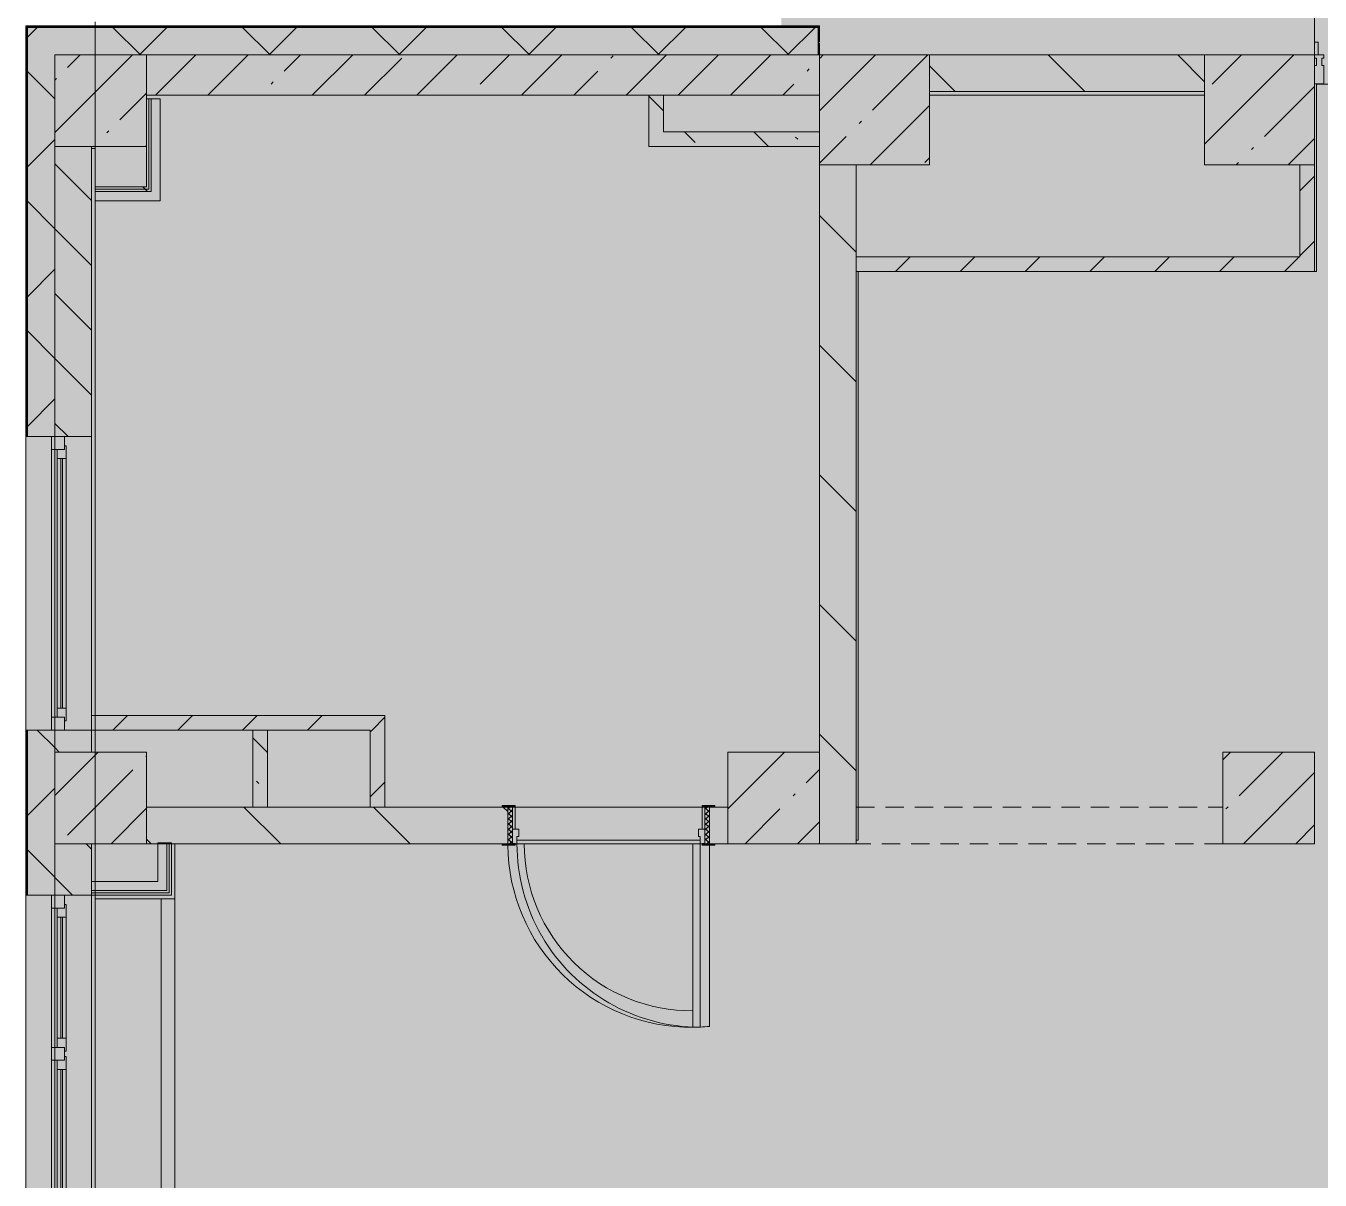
# Model space of a CAD drawing. Header units: millimetres. Extents: x -2911 to 191903, y -8553 to 29000.
# Drawn here: x 59652 to 66710, y 9067 to 15358 of the extents above; entities that cross this region are included whole.
import ezdxf

# ---------------------------------------------------------------- set-up
doc = ezdxf.new("R2010")
doc.units = ezdxf.units.MM
doc.linetypes.add('200_ШТРИХ__ш1_п0_6_', pattern=[160, 100, -60])
doc.layers.add('A-DETL-GENF-3', color=7, linetype='Continuous', lineweight=9, true_color=0xc0c0c0, transparency=0.4)
for name, color, linetype, lineweight in [('A-DETL-MBND', 7, '200_ШТРИХ__ш1_п0_6_', 9), ('A-WALL-4', 7, 'Continuous', 5), ('I-WALL-3', 7, 'Continuous', 5), ('S-COLS-2', 7, 'Continuous', 5), ('Оси', 7, 'Continuous', 9)]:
    doc.layers.add(name, color=color, linetype=linetype, lineweight=lineweight)
for name, color, linetype, lineweight, true_color in [('A-DOOR-1', 7, 'Continuous', 5, 0xaaaaaa), ('A-DOOR-2', 7, 'Continuous', 5, 0xe2e2e2), ('A-DOOR-3', 7, 'Continuous', 5, 0xb7b7b7), ('A-DOOR-FRAM-1', 7, 'Continuous', 5, 0xe2e2e2), ('A-DOOR-FRAM-2', 7, 'Continuous', 5, 0xaaaaaa), ('A-DOOR-FRAM-3', 7, 'Continuous', 5, 0xb7b7b7), ('A-FLOR-2', 7, 'Continuous', 5, 0xb7b7b7), ('A-GLAZ-2', 7, 'Continuous', 5, 0x737373), ('A-GLAZ-CWMG-2', 7, 'Continuous', 5, 0x737373), ('A-WALL-5', 7, 'Continuous', 9, 0x737373), ('A-WALL-6', 7, 'Continuous', 5, 0x737373), ('I-WALL-2', 7, 'Continuous', 9, 0xe7e7e7), ('I-WALL-4', 7, 'Continuous', 5, 0x737373), ('I-WALL-5', 7, 'Continuous', 5, 0x787878), ('S-COLS-1', 7, 'Continuous', 5, 0x737373)]:
    doc.layers.add(name, color=color, linetype=linetype, lineweight=lineweight, true_color=true_color)
pattern_1 = [(45, (59919.87, 0), (-285.123, 285.123), []), (45, (60205, 0), (-285.123, 285.123), [504.031, -100.806, 16.764, -84.042])]
pattern_2 = [(135, (59919.87, 0), (-353.553, -353.553), [])]
pattern_3 = [(45, (59919.87, 0), (-353.553, 353.553), []), (135, (59919.87, 0), (-353.553, -353.553), [])]
pattern_4 = [(45, (59919.87, 0), (-176.7767, 176.7767), [])]
pattern_5 = [(135, (59919.9, 0), (-377.17, -377.17), [533.4, -88.9, 17.78, -88.9]), (135, (59919.9, 376.94), (-377.17, -377.17), []), (50, (59919.9, 0), (637.645, -55.787), [66.675, -733.425]), (355, (59919.9, 0), (-123.35, 668.7), [53.34, -586.74]), (100.451, (59973, -4.65), (514.3, 612.908), [56.665, -623.315]), (46.184, (59919.9, 177.8), (948.776, -147.15), [100.01, -1100.137]), (96.636, (59998.9, 165.5), (830.91, 865.997), [85, -934.973]), (351.184, (59919.9, 177.8), (830.92, 865.99), [80.01, -880.11]), (21, (60008.8, 133.35), (530.65, -357.928), [66.675, -733.425]), (326, (60008.8, 133.35), (216.308, 644.658), [53.34, -586.74]), (71.451, (60053, 103.5), (746.96, 286.724), [56.665, -623.315]), (37.5, (59919.87, 0), (10.8105, 295.9426), [16.764, -562.864, 16.764, -578.866, -588.962]), (37.5, (59919.87, 0), (10.8105, 295.9426), [-1175.258, 16.764, -572.198]), (7.5, (59919.87, 0), (233.869, 350.632), [16.764, -322.834, 16.764, -549.529, -224.472]), (7.5, (59919.87, 0), (233.869, 350.632), [-905.891, 16.764, -207.708]), (327.5, (59721.63, 0), (474.568, -20.0513), [16.764, -205.486, 16.764, -676.656, -920.115]), (327.5, (59721.63, 0), (474.568, -20.0513), [-915.67, 16.764, -903.351]), (317.5, (59632.73, 0), (518.452, 88.993), [16.764, -272.161, 16.764, -443.738, -653.415]), (317.5, (59632.73, 0), (518.452, 88.993), [-749.427, 16.764, -636.65])]
pattern_6 = [(45, (59919.9, 0), (-530.33, 530.33), []), (135, (59919.9, 0), (-530.33, -530.33), [])]

# ---------------------------------------------------------------- blocks, each defined once
blk = doc.blocks.new('BSC_Колонна _Прямоугольная - 500х500-V85-2_5_1_птичка')
at = {"layer": 'S-COLS-2'}
h = blk.add_hatch(dxfattribs=at)
h.set_pattern_fill('FP_113', color=256, style=0, pattern_type=2)
h.set_pattern_definition([(45, (-140, -14950), (-285.123, 285.123), []), (45, (145.12, -14950), (-285.123, 285.123), [504.031, -100.806, 16.764, -84.042])])
h.paths.add_polyline_path([(-250, -250), (250, -250), (250, 250), (-250, 250)])
at = {"layer": 'S-COLS-1'}
for p, q in [((250, 250), (-250, 250)), ((-250, 250), (-250, -250)), ((250, -250), (250, 250)), ((-250, -250), (250, -250))]:
    blk.add_line(p, q, dxfattribs=at)
blk = doc.blocks.new('110_Дверь_СКБ_1Ст_Внутренняя1 - Д-4к_п__1100x2100h_Артистические EI30-33310874-2_5_1_птичка')
at = {"layer": 'A-DOOR-1'}
h = blk.add_hatch(dxfattribs=at)
h.set_pattern_fill('FP_91', color=256, style=0, pattern_type=2)
h.set_pattern_definition([(135, (1751.41, 164.685), (-14.14214, -14.14214), []), (225, (1751.41, 164.685), (14.14214, -14.14214), [])])
h.paths.add_polyline_path([(537.5, 100), (537.5, -100), (562.5, -100), (562.5, 100)])
at = {"layer": 'A-DOOR-2'}
h = blk.add_hatch(color=256, dxfattribs=at)
h.paths.add_polyline_path([(512.5, 100), (512.5, 60), (502.5, 60), (502.5, 20), (537.5, 20), (537.5, 100)])
h.paths.add_polyline_path([(-487.5, 100), (-512.5, 100), (-512.5, 20), (-477.5, 20), (-477.5, 60), (-487.5, 60)])
at = {"layer": 'A-DOOR-FRAM-1'}
for points in [[(-447.5, 1100), (-487.5, 1100), (-487.5, 100), (-447.5, 100), (-447.5, 935.9)], [(-567.5, 108), (-567.5, 100), (-497.5, 100), (-497.5, 108)], [(592.5, 108), (522.5, 108), (522.5, 100), (592.5, 100)], [(-497.5, 20), (-512.5, 20), (-512.5, -100), (-497.5, -100)], [(537.5, 20), (522.5, 20), (522.5, -100), (537.5, -100)], [(-567.5, -100), (-567.5, -108), (-497.5, -108), (-497.5, -100)], [(522.5, -100), (522.5, -108), (592.5, -108), (592.5, -100)]]:
    blk.add_hatch(color=256, dxfattribs=at).paths.add_polyline_path(points)
at = {"layer": 'A-DOOR-FRAM-2'}
h = blk.add_hatch(dxfattribs=at)
h.set_pattern_fill('FP_92', color=256, style=0, pattern_type=2)
h.set_pattern_definition([(45, (-371.384, 164.685), (-14.1421, 14.1421), []), (135, (-371.384, 164.685), (-14.1421, -14.1421), [])])
h.paths.add_polyline_path([(-512.5, 100), (-537.5, 100), (-537.5, -100), (-512.5, -100)])
at = {"layer": 'A-DOOR-3'}
for p, q in [((-487.5, 1100), (-487.5, 100)), ((-447.5, 1100), (-487.5, 1100)), ((-447.5, 100), (-447.5, 1100)), ((-487.5, 100), (-447.5, 100))]:
    blk.add_line(p, q, dxfattribs=at)
for start, end in [(30.12554, 90), (360, 30)]:
    blk.add_arc((-487.5, 100), 1000, start, end, dxfattribs=at)
at = {"layer": 'A-DOOR-FRAM-3'}
for p, q in [((-497.5, 108), (-567.5, 108)), ((-567.5, 108), (-567.5, 100)), ((-567.5, 100), (-497.5, 100)), ((-512.5, 100), (-537.5, 100)), ((-537.5, 100), (-537.5, -100)), ((-487.5, 100), (-512.5, 100)), ((-512.5, 100), (-512.5, 20)), ((-512.5, -100), (-512.5, 100)), ((-497.5, 100), (-512.5, 100)), ((-512.5, 100), (-512.5, 99)), ((-512.5, 99), (-497.5, 99)), ((-497.5, 100), (-497.5, 108)), ((-497.5, 99), (-497.5, 100)), ((-487.5, 60), (-487.5, 100)), ((512.5, 100), (512.5, 60)), ((537.5, 100), (512.5, 100)), ((592.5, 108), (522.5, 108)), ((522.5, 108), (522.5, 100)), ((537.5, 100), (522.5, 100)), ((522.5, 100), (522.5, 99)), ((522.5, 100), (592.5, 100)), ((522.5, 99), (537.5, 99)), ((537.5, 20), (537.5, 100)), ((562.5, 100), (537.5, 100)), ((537.5, 100), (537.5, -100)), ((537.5, 99), (537.5, 100)), ((562.5, -100), (562.5, 100)), ((592.5, 100), (592.5, 108)), ((-512.5, 20), (-477.5, 20)), ((-497.5, 20), (-512.5, 20)), ((-512.5, 20), (-512.5, -100)), ((-497.5, -100), (-497.5, 20)), ((-477.5, 60), (-487.5, 60)), ((-477.5, 20), (-477.5, 60)), ((512.5, 60), (502.5, 60)), ((502.5, 60), (502.5, 20)), ((502.5, 20), (537.5, 20)), ((537.5, 20), (522.5, 20)), ((522.5, 20), (522.5, -100)), ((537.5, -100), (537.5, 20)), ((-497.5, -100), (-567.5, -100)), ((-567.5, -100), (-567.5, -108)), ((-567.5, -108), (-497.5, -108)), ((-537.5, -100), (-512.5, -100)), ((-512.5, -100), (-497.5, -100)), ((-497.5, -108), (-497.5, -100)), ((522.5, -100), (537.5, -100)), ((592.5, -100), (522.5, -100)), ((522.5, -100), (522.5, -108)), ((522.5, -108), (592.5, -108)), ((537.5, -100), (562.5, -100)), ((592.5, -108), (592.5, -100))]:
    blk.add_line(p, q, dxfattribs=at)
blk = doc.blocks.new('BSC_Колонна _Прямоугольная - 500х500-22206884-2_5_1_птичка')
at = {"layer": 'S-COLS-2'}
h = blk.add_hatch(dxfattribs=at)
h.set_pattern_fill('FP_171', color=256, style=0, pattern_type=2)
h.set_pattern_definition([(45, (-6510, -11150), (-285.123, 285.123), []), (45, (-6224.88, -11150), (-285.123, 285.123), [504.031, -100.806, 16.764, -84.042])])
h.paths.add_polyline_path([(-250, -250), (250, -250), (250, 250), (-250, 250), (-250, 71)])
at = {"layer": 'S-COLS-1'}
for p, q in [((250, 250), (-250, 250)), ((-250, 250), (-250, -250)), ((250, -250), (250, 250)), ((-250, -250), (250, -250))]:
    blk.add_line(p, q, dxfattribs=at)
blk = doc.blocks.new('BSC_Колонна _Прямоугольная - 500х500-V151-2_5_1_птичка')
at = {"layer": 'S-COLS-2'}
h = blk.add_hatch(dxfattribs=at)
h.set_pattern_fill('FP_172', color=256, style=0, pattern_type=2)
h.set_pattern_definition([(45, (-3810, -11150), (-285.123, 285.123), []), (45, (-3524.88, -11150), (-285.123, 285.123), [504.031, -100.806, 16.764, -84.042])])
h.paths.add_polyline_path([(-250, -250), (250, -250), (250, 250), (-250, 250), (-250, 71)])
at = {"layer": 'S-COLS-1'}
for p, q in [((250, 250), (-250, 250)), ((-250, 250), (-250, -250)), ((250, -250), (250, 250)), ((-250, -250), (250, -250))]:
    blk.add_line(p, q, dxfattribs=at)
blk = doc.blocks.new('120_Окно_СКБ_1Ст - 120_Окно_СКБ_1Ст_1600х2500_h_ 2-22959204-2_5_1_птичка')
at = {"layer": 'A-GLAZ-2'}
for p, q in [((-800, -127), (-800, -57)), ((-800, -57), (-730, -57)), ((800, -57), (-800, -57)), ((-730, -57), (-730, -127)), ((730, -127), (730, -57)), ((730, -57), (800, -57)), ((800, -57), (800, -127)), ((-730, -127), (-800, -127)), ((-800, -127), (-750, -127)), ((-730, -127), (-750, -127)), ((-750, -127), (-750, -137)), ((-750, -137), (750, -137)), ((750, -137), (-750, -137)), ((730, -87), (-730, -87)), ((-730, -87), (-730, -127)), ((-680, -137), (-680, -87)), ((-680, -107), (680, -107)), ((680, -117), (-680, -117)), ((680, -137), (680, -87)), ((730, -127), (730, -87)), ((800, -127), (730, -127)), ((750, -127), (730, -127)), ((750, -127), (800, -127)), ((750, -137), (750, -127))]:
    blk.add_line(p, q, dxfattribs=at)
blk = doc.blocks.new('120_Окно_СКБ_2Ст - 120_Окно_СКБ_2Ст 2100х2500 _мал створка справа_-22445857-2_5_1_птичка')
at = {"layer": 'A-GLAZ-2'}
for p, q in [((-1050, -127), (-1050, -57)), ((-1050, -57), (-980, -57)), ((1050, -57), (-1050, -57)), ((-980, -57), (-980, -127)), ((150, -127), (150, -57)), ((150, -57), (220, -57)), ((220, -57), (220, -127)), ((980, -127), (980, -57)), ((980, -57), (1050, -57)), ((1050, -57), (1050, -127)), ((-980, -127), (-1050, -127)), ((-1050, -127), (-1000, -127)), ((-980, -127), (-1000, -127)), ((-1000, -127), (-1000, -137)), ((-1000, -137), (170, -137)), ((170, -137), (-1000, -137)), ((150, -87), (-980, -87)), ((-980, -87), (-980, -127)), ((-930, -137), (-930, -87)), ((-930, -107), (100, -107)), ((100, -117), (-930, -117)), ((100, -137), (100, -87)), ((150, -127), (150, -87)), ((220, -127), (150, -127)), ((170, -127), (150, -127)), ((170, -127), (200, -127)), ((170, -137), (170, -127)), ((220, -127), (200, -127)), ((200, -127), (200, -137)), ((200, -137), (1000, -137)), ((1000, -137), (200, -137)), ((980, -87), (220, -87)), ((220, -87), (220, -127)), ((270, -137), (270, -87)), ((270, -107), (930, -107)), ((930, -117), (270, -117)), ((930, -137), (930, -87)), ((980, -127), (980, -87)), ((1050, -127), (980, -127)), ((1000, -127), (980, -127)), ((1000, -127), (1050, -127)), ((1000, -137), (1000, -127))]:
    blk.add_line(p, q, dxfattribs=at)
blk = doc.blocks.new('BSC_Колонна _Прямоугольная - 500х500-V160-2_5_1_птичка')
at = {"layer": 'S-COLS-2'}
h = blk.add_hatch(dxfattribs=at)
h.set_pattern_fill('FP_180', color=256, style=0, pattern_type=2)
h.set_pattern_definition([(45, (-140, -11150), (-285.123, 285.123), []), (45, (145.12, -11150), (-285.123, 285.123), [504.031, -100.806, 16.764, -84.042])])
h.paths.add_polyline_path([(-250, -250), (250, -250), (250, 250), (-250, 250), (-250, 71)])
at = {"layer": 'S-COLS-1'}
for p, q in [((250, 250), (-250, 250)), ((-250, 250), (-250, -250)), ((250, -250), (250, 250)), ((-250, -250), (250, -250))]:
    blk.add_line(p, q, dxfattribs=at)
blk = doc.blocks.new('Прямоугольный импост - Импост структурный с накладкой - 160мм-23997897-2_5_1_птичка')
at = {"layer": 'A-GLAZ-CWMG-2'}
for p, q in [((0, 140), (-50, 140)), ((-50, 140), (-50, 40)), ((0, 40), (0, 140)), ((-50, 40), (-40, 40)), ((-40, 0), (-50, 0)), ((-50, 0), (-50, -17)), ((-40, 40), (-40, 0)), ((-10, 0), (-10, 40)), ((-10, 40), (0, 40)), ((0, 0), (-10, 0)), ((0, -17), (0, 0)), ((-50, -17), (0, -17))]:
    blk.add_line(p, q, dxfattribs=at)
blk = doc.blocks.new('Зашивка приборов отопления42 - Зашивка приборов отопления-33374801-2_5_1_птичка')
at = {"layer": 'A-WALL-6'}
for p, q in [((37471.9, 23439), (35371.9, 23439)), ((37471.9, 23079), (37471.9, 23439)), ((35371.9, 23079), (37471.9, 23079)), ((37471.9, 23079), (35371.9, 23079)), ((37471.9, 23004), (37471.9, 23079)), ((35371.9, 23004), (37471.9, 23004))]:
    blk.add_line(p, q, dxfattribs=at)

msp = doc.modelspace()

# ---------------------------------------------------------------- hatches: boundary and pattern name
at = {"layer": 'A-DETL-GENF-3'}
msp.add_hatch(color=256, dxfattribs=at).paths.add_polyline_path([(93094.9, -280), (98679.9, -280), (98679.9, 23777.7), (93779.9, 23777.7), (93779.9, 27350), (63771.9, 27350), (63771.9, 15358), (59651.9, 15358), (59651.9, -280), (92167.4, -280)])
at = {"layer": 'A-WALL-4'}
h = msp.add_hatch(dxfattribs=at)
h.set_pattern_fill('FP_76', color=256, style=0, pattern_type=2)
h.set_pattern_definition(pattern_3)
h.paths.add_polyline_path([(59699.3, -100), (59809.9, -100), (59809.9, 5220), (59659.9, 5220), (59659.9, -100)])
h.paths.add_polyline_path([(59809.9, 7320), (59809.9, 8520), (59659.9, 8520), (59659.9, 7320)])
h.paths.add_polyline_path([(59704.2, 10620), (59809.9, 10620), (59809.9, 11520), (59659.9, 11520), (59659.9, 10620)])
h.paths.add_polyline_path([(59704.2, 13120), (59809.9, 13120), (59809.9, 15350), (59659.9, 15350), (59659.9, 13120)])
h = msp.add_hatch(dxfattribs=at)
h.set_pattern_fill('FP_76', color=256, style=0, pattern_type=2)
h.set_pattern_definition(pattern_3)
h.paths.add_polyline_path([(63971.9, 15200), (63971.9, 15350), (59809.9, 15350), (59809.9, 15200), (63771.9, 15200)])
h = msp.add_hatch(dxfattribs=at)
h.set_pattern_fill('FP_86', color=256, style=0, pattern_type=2)
h.set_pattern_definition([(135, (59919.87, 0), (-176.7767, -176.7767), [])])
h.paths.add_polyline_path([(60009.9, 7900), (60009.9, 8520), (59809.9, 8520), (59809.9, 7900)])
h.paths.add_polyline_path([(59809.9, 10620), (60009.9, 10620), (60009.9, 10900), (59809.9, 10900), (59809.9, 10642.6)])
h.paths.add_polyline_path([(59809.9, 11400), (60009.9, 11400), (60009.9, 11520), (59809.9, 11520)])
h.paths.add_polyline_path([(60009.9, 13120), (60009.9, 14700), (59809.9, 14700), (59809.9, 13120)])
at = {"layer": 'I-WALL-2'}
for points in [[(60384.9, 14405), (60384.9, 14960), (60334.9, 14960), (60334.9, 14405)], [(60334.9, 14405), (60334.9, 14455), (60029.9, 14455), (60029.9, 14405), (60309.9, 14405)], [(60420.9, 10695), (60420.9, 10905), (60370.9, 10905), (60370.9, 10695)], [(60009.9, 10645), (60420.9, 10645), (60420.9, 10695), (60009.9, 10695)]]:
    msp.add_hatch(color=256, dxfattribs=at).paths.add_polyline_path(points)
at = {"layer": 'I-WALL-3'}
h = msp.add_hatch(dxfattribs=at)
h.set_pattern_fill('FP_84', color=256, style=0, pattern_type=2)
h.set_pattern_definition(pattern_1)
h.paths.add_polyline_path([(63129.9, 14980), (63979.9, 14980), (63979.9, 15200), (60309.9, 15200), (60309.9, 14980), (63049.9, 14980)])
h = msp.add_hatch(dxfattribs=at)
h.set_pattern_fill('FP_87', color=256, style=0, pattern_type=2)
h.set_pattern_definition(pattern_2)
h.paths.add_polyline_path([(66079.9, 15000), (66079.9, 15200), (64579.9, 15200), (64579.9, 15000), (65269.3, 15000)])
h = msp.add_hatch(dxfattribs=at)
h.set_pattern_fill('FP_87', color=256, style=0, pattern_type=2)
h.set_pattern_definition(pattern_2)
h.paths.add_polyline_path([(64179.9, 10900), (64179.9, 14600), (63979.9, 14600), (63979.9, 10900)])
h = msp.add_hatch(dxfattribs=at)
h.set_pattern_fill('FP_88', color=256, style=0, pattern_type=2)
h.set_pattern_definition(pattern_4)
h.paths.add_polyline_path([(66679.9, 14100), (66679.9, 14600), (66599.9, 14600), (66599.9, 14100)])
h = msp.add_hatch(dxfattribs=at)
h.set_pattern_fill('FP_188', color=256, style=0, pattern_type=2)
h.set_pattern_definition(pattern_6)
h.paths.add_polyline_path([(60029.9, 14467.5), (60309.9, 14467.5), (60309.9, 14480), (60029.9, 14480)])
h = msp.add_hatch(dxfattribs=at)
h.set_pattern_fill('FP_188', color=256, style=0, pattern_type=2)
h.set_pattern_definition(pattern_6)
h.paths.add_polyline_path([(60029.9, 14455), (60322.4, 14455), (60322.4, 14467.5), (60029.9, 14467.5)])
h = msp.add_hatch(dxfattribs=at)
h.set_pattern_fill('FP_88', color=256, style=0, pattern_type=2)
h.set_pattern_definition(pattern_4)
h.paths.add_polyline_path([(66196.8, 14020), (66679.9, 14020), (66679.9, 14100), (64179.9, 14100), (64179.9, 14020), (64341.8, 14020)])
h = msp.add_hatch(dxfattribs=at)
h.set_pattern_fill('FP_88', color=256, style=0, pattern_type=2)
h.set_pattern_definition(pattern_4)
h.paths.add_polyline_path([(61609.9, 11520), (61609.9, 11600), (60009.9, 11600), (60009.9, 11520), (61529.9, 11520)])
h = msp.add_hatch(dxfattribs=at)
h.set_pattern_fill('FP_88', color=256, style=0, pattern_type=2)
h.set_pattern_definition(pattern_4)
h.paths.add_polyline_path([(61609.9, 11100), (61609.9, 11520), (61529.9, 11520), (61529.9, 11100)])
h = msp.add_hatch(dxfattribs=at)
h.set_pattern_fill('FP_87', color=256, style=0, pattern_type=2)
h.set_pattern_definition(pattern_2)
h.paths.add_polyline_path([(60631.7, 10900), (62279.9, 10900), (62279.9, 11100), (60309.9, 11100), (60309.9, 10900)])
h.paths.add_polyline_path([(63479.9, 10900), (63479.9, 11100), (63379.9, 11100), (63379.9, 10900), (63409.9, 10900)])
at = {"layer": 'I-WALL-5'}
h = msp.add_hatch(dxfattribs=at)
h.set_pattern_fill('FP_97', color=256, style=0, pattern_type=2)
h.set_pattern_definition(pattern_5)
h.paths.add_polyline_path([(63129.9, 14700.7), (63129.9, 14980), (63049.9, 14980), (63049.9, 14700.7)])
h = msp.add_hatch(dxfattribs=at)
h.set_pattern_fill('FP_97', color=256, style=0, pattern_type=2)
h.set_pattern_definition(pattern_5)
h.paths.add_polyline_path([(63598.7, 14700.7), (63979.9, 14700.7), (63979.9, 14780.7), (63129.9, 14780.7), (63129.9, 14700.7), (63414.3, 14700.7)])
h = msp.add_hatch(dxfattribs=at)
h.set_pattern_fill('FP_97', color=256, style=0, pattern_type=2)
h.set_pattern_definition(pattern_5)
h.paths.add_polyline_path([(60969.9, 11100), (60969.9, 11520), (60889.9, 11520), (60889.9, 11100)])
at = {"layer": 'S-COLS-2'}
h = msp.add_hatch(dxfattribs=at)
h.set_pattern_fill('FP_84', color=256, style=0, pattern_type=2)
h.set_pattern_definition(pattern_1)
h.paths.add_polyline_path([(64579.9, 14600), (64579.9, 15200), (63979.9, 15200), (63979.9, 14600), (64341.8, 14600)])
h = msp.add_hatch(dxfattribs=at)
h.set_pattern_fill('FP_84', color=256, style=0, pattern_type=2)
h.set_pattern_definition(pattern_1)
h.paths.add_polyline_path([(66679.9, 14600), (66679.9, 15200), (66079.9, 15200), (66079.9, 14600), (66196.8, 14600)])

# ---------------------------------------------------------------- linework, layer by layer
at = {"layer": 'A-DETL-MBND'}
for p, q in [((66679.9, 15270), (66699.9, 15270)), ((66699.9, 15200), (66699.9, 15270)), ((64179.9, 11100), (66179.9, 11100)), ((66179.9, 10900), (64179.9, 10900))]:
    msp.add_line(p, q, dxfattribs=at)
at = {"layer": 'A-FLOR-2'}
for p, q in [((66679.9, 15200), (66679.9, 20770)), ((73629.9, 15040), (66689.9, 15040)), ((66689.9, 15040), (66689.9, 14020)), ((66079.9, 14980), (64579.9, 14980)), ((64189.9, 14020), (64189.9, 10920)), ((66689.9, 14020), (66679.9, 14020)), ((60464.9, 10900), (60464.9, 10600)), ((62369.9, 10899), (62319.9, 10899)), ((63329.9, 10920), (62329.9, 10920)), ((63379.9, 9905), (63379.9, 10892)), ((64189.9, 10920), (64179.9, 10920))]:
    msp.add_line(p, q, dxfattribs=at)
for radius, start, end in [(1000, 180.45922, 270.57477), (910, 180.06296, 270.62964), (1000, 272.87006, 275.73917)]:
    msp.add_arc((63279.9, 10900), radius, start, end, dxfattribs=at)
at = {"layer": 'A-WALL-5'}
for p, q in [((59809.9, 15358), (59656.9, 15358)), ((63974.9, 15353), (59656.9, 15353)), ((59656.9, 15353), (59656.9, 13120)), ((63971.9, 15350), (59659.9, 15350)), ((59659.9, 15350), (59659.9, 13120)), ((63971.9, 15270.2), (63971.9, 15350)), ((63974.9, 15270.2), (63974.9, 15353)), ((63971.9, 15200), (63971.9, 15268.4)), ((63974.9, 15200), (63974.9, 15267.1)), ((63129.9, 14980), (63049.9, 14980)), ((60322.4, 14467.5), (60322.4, 14960)), ((60334.9, 14455), (60334.9, 14960)), ((59809.9, 14700), (59809.9, 13120)), ((60029.9, 14467.5), (60322.4, 14467.5)), ((60029.9, 14455), (60334.9, 14455)), ((64179.9, 14100), (64179.9, 14020)), ((59656.9, 11520), (59656.9, 10620)), ((59659.9, 11520), (59659.9, 10620)), ((59809.9, 11520), (59809.9, 11400)), ((60969.9, 11520), (60889.9, 11520)), ((60889.9, 11100), (60969.9, 11100)), ((61529.9, 11100), (61609.9, 11100)), ((59809.9, 10900), (59809.9, 10620)), ((60420.9, 10905), (60420.9, 10645)), ((60433.4, 10905), (60433.4, 10632.5)), ((60420.9, 10645), (60009.9, 10645)), ((60433.4, 10632.5), (60009.9, 10632.5))]:
    msp.add_line(p, q, dxfattribs=at)
at = {"layer": 'A-WALL-6'}
for p, q in [((63979.9, 15358), (59651.9, 15358)), ((59651.9, 15358), (59651.9, 11520)), ((63979.9, 15270.2), (63979.9, 15358)), ((63979.9, 15200), (63979.9, 15264.8)), ((60009.9, 11600), (60009.9, 14700)), ((59651.9, 13120), (60009.9, 13120)), ((60009.9, 11520), (59651.9, 11520)), ((59651.9, 11520), (59651.9, -258)), ((60009.9, 11400), (60009.9, 11520)), ((60009.9, 10900), (60009.9, 8500)), ((59651.9, 10620), (60009.9, 10620))]:
    msp.add_line(p, q, dxfattribs=at)
at = {"layer": 'I-WALL-4'}
for p, q in [((63979.9, 15200), (60309.9, 15200)), ((63979.9, 14980), (63979.9, 15200)), ((66079.9, 15200), (64579.9, 15200)), ((64579.9, 15200), (64579.9, 15000)), ((66079.9, 15000), (66079.9, 15200)), ((60309.9, 14980), (63049.9, 14980)), ((63049.9, 14980), (63049.9, 14700.7)), ((63129.9, 14980), (63979.9, 14980)), ((63129.9, 14780.7), (63129.9, 14980)), ((64579.9, 15000), (66079.9, 15000)), ((60384.9, 14960), (60309.9, 14960)), ((60384.9, 14405), (60384.9, 14960)), ((63979.9, 14780.7), (63129.9, 14780.7)), ((63979.9, 14700.7), (63979.9, 14780.7)), ((60029.9, 14690), (60009.9, 14690)), ((60029.9, 14690), (60029.9, 11600)), ((60309.9, 14700), (60309.9, 14480)), ((63049.9, 14700.7), (63979.9, 14700.7)), ((63979.9, 14600), (63979.9, 11400)), ((64179.9, 14600), (63979.9, 14600)), ((64179.9, 14100), (64179.9, 14600)), ((66679.9, 14600), (66599.9, 14600)), ((66599.9, 14600), (66599.9, 14100)), ((66679.9, 14020), (66679.9, 14600)), ((60309.9, 14480), (60029.9, 14480)), ((60029.9, 14405), (60384.9, 14405)), ((66599.9, 14100), (64179.9, 14100)), ((64179.9, 10900), (64179.9, 14020)), ((64179.9, 14020), (66679.9, 14020)), ((59809.9, 11520), (59809.9, 13120)), ((61609.9, 11600), (60009.9, 11600)), ((60009.9, 11600), (60009.9, 11520)), ((61609.9, 11100), (61609.9, 11600)), ((60009.9, 11520), (60889.9, 11520)), ((60029.9, 11520), (60029.9, 11400)), ((60889.9, 11520), (60889.9, 11100)), ((60969.9, 11520), (61529.9, 11520)), ((60969.9, 11100), (60969.9, 11520)), ((61529.9, 11520), (61529.9, 11100)), ((60889.9, 11100), (60309.9, 11100)), ((61529.9, 11100), (60969.9, 11100)), ((62249.9, 11100), (61609.9, 11100)), ((62319.9, 11100), (63339.9, 11100)), ((63479.9, 11100), (63409.9, 11100)), ((60029.9, 10900), (60029.9, 10695)), ((60309.9, 10900), (62249.9, 10900)), ((60445.9, 10905), (60370.9, 10905)), ((60370.9, 10905), (60370.9, 10695)), ((60445.9, 10620), (60445.9, 10905)), ((63289.9, 10900), (62329.9, 10900)), ((63409.9, 10900), (63479.9, 10900)), ((63979.9, 10900), (64179.9, 10900)), ((60370.9, 10695), (60009.9, 10695)), ((59809.9, 8520), (59809.9, 10620)), ((60009.9, 10620), (60445.9, 10620)), ((60029.9, 10620), (60029.9, 8500))]:
    msp.add_line(p, q, dxfattribs=at)
at = {"layer": 'S-COLS-1'}
for p, q in [((64579.9, 15200), (63979.9, 15200)), ((63979.9, 15200), (63979.9, 14600)), ((64579.9, 15000), (64579.9, 15200)), ((66679.9, 15200), (66079.9, 15200)), ((66079.9, 15200), (66079.9, 14600)), ((66679.9, 14600), (66679.9, 15200)), ((64579.9, 14600), (64579.9, 14996)), ((63979.9, 14600), (64179.9, 14600)), ((64179.9, 14600), (64579.9, 14600)), ((66079.9, 14600), (66679.9, 14600))]:
    msp.add_line(p, q, dxfattribs=at)
at = {"layer": 'Оси'}
msp.add_line((60029.9, 5439), (60029.9, 15380), dxfattribs=at)

# ---------------------------------------------------------------- block references
at = {"layer": 'A-DOOR-3', "rotation": 180}
msp.add_blockref('110_Дверь_СКБ_1Ст_Внутренняя1 - Д-4к_п__1100x2100h_Артистические EI30-33310874-2_5_1_птичка', (62842.4, 11000), dxfattribs=at)
at = {"layer": 'A-GLAZ-2', "rotation": 89.99999999999993}
for name, p in [('120_Окно_СКБ_1Ст - 120_Окно_СКБ_1Ст_1600х2500_h_ 2-22959204-2_5_1_птичка', (59734.9, 12320)), ('120_Окно_СКБ_2Ст - 120_Окно_СКБ_2Ст 2100х2500 _мал створка справа_-22445857-2_5_1_птичка', (59734.9, 9570))]:
    msp.add_blockref(name, p, dxfattribs=at)
at = {"layer": 'A-GLAZ-CWMG-2', "rotation": 180}
msp.add_blockref('Прямоугольный импост - Импост структурный с накладкой - 160мм-23997897-2_5_1_птичка', (66679.9, 15183), dxfattribs=at)
at = {"layer": 'A-WALL-6', "rotation": 90.0000000000001}
msp.add_blockref('Зашивка приборов отопления42 - Зашивка приборов отопления-33374801-2_5_1_птичка', (83468.9, -26871.9), dxfattribs=at)
at = {"layer": 'S-COLS-1'}
for name, p in [('BSC_Колонна _Прямоугольная - 500х500-V85-2_5_1_птичка', (60059.9, 14950)), ('BSC_Колонна _Прямоугольная - 500х500-V160-2_5_1_птичка', (60059.9, 11150)), ('BSC_Колонна _Прямоугольная - 500х500-V151-2_5_1_птичка', (63729.9, 11150)), ('BSC_Колонна _Прямоугольная - 500х500-22206884-2_5_1_птичка', (66429.9, 11150))]:
    msp.add_blockref(name, p, dxfattribs=at)

doc.saveas('drawing.dxf')
